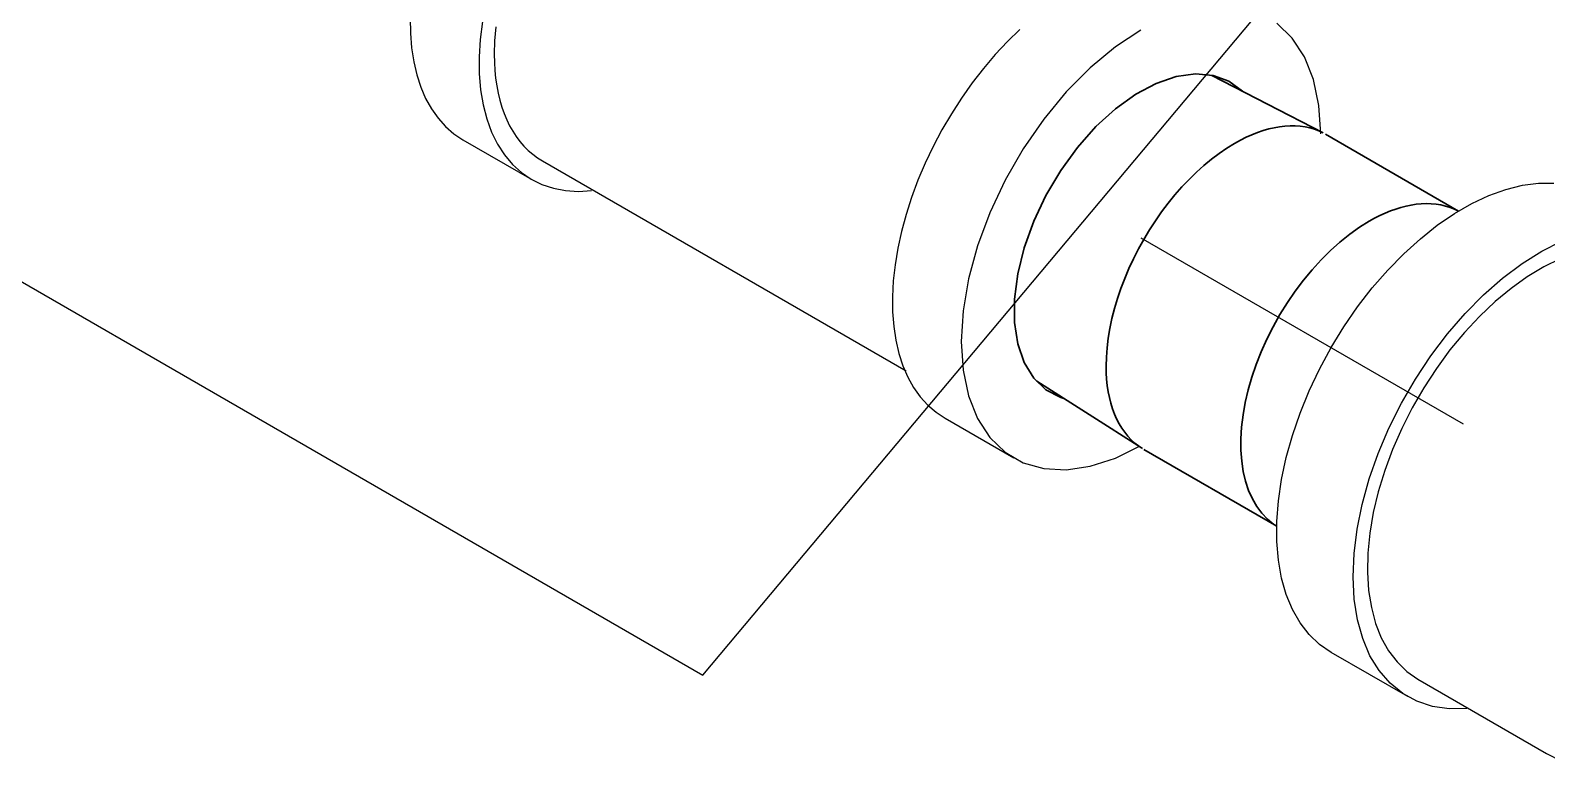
# Model space of a CAD drawing. Header units: centimetres. Extents: x 394264 to 551709, y 50011 to 59011.
# Drawn here: x 525037.7 to 525125.3, y 54261.6 to 54304.7 of the extents above; entities that cross this region are included whole.
import ezdxf

# ---------------------------------------------------------------- set-up
doc = ezdxf.new("R2010")
doc.units = ezdxf.units.CM
doc.layers.get('0').update_dxf_attribs({"lineweight": 9})
doc.layers.add('-M-YNGN-ZON3', color=6, linetype='SP', lineweight=30)
doc.layers.add('0-KRCN-YNG-CIHAZ', color=4, linetype='Continuous', lineweight=30)
doc.layers.add('CONST', color=7, linetype='Continuous')
doc.styles.add('CIZGI', font='tahoma.ttf', dxfattribs={"width": 0.8, "oblique": 20})
doc.linetypes.add('SP', pattern='A,2,-0.1,["SP",CIZGI,S=0.14,R=0.2,X=0,Y=-0.07],-0.255', length=2.355)

# ---------------------------------------------------------------- blocks, each defined once
blk = doc.blocks.new('NPL12')
at = {"color": 0, "extrusion": (0, 0.816497, 0.57735)}
for p, q in [((0.1641, 0.3749), (0.4209, 0.2418)), ((0.4265, 0.2387), (0.7337, 0.0614)), ((0.5276, 0.0383), (0.5276, 0.0383)), ((0.5276, 0.0383), (0.5276, 0.0383)), ((-0.2404, -0.331), (0.0011, -0.4854)), ((0.0065, -0.4887), (0.3137, -0.6661))]:
    blk.add_line(p, q, dxfattribs=at)
at = {"color": 0, "extrusion": (6.7e-15, -8e-16, -1)}
blk.add_lwpolyline([(0.1781, -0.3708), (0.1854, -0.3692), (0.2194, -0.3511), (0.2478, -0.324), (0.2697, -0.2884), (0.2846, -0.2453), (0.2922, -0.1959), (0.2922, -0.1415), (0.2846, -0.0833), (0.2697, -0.023), (0.2478, 0.0379), (0.2194, 0.0978), (0.1854, 0.1552), (0.1466, 0.2085), (0.1039, 0.2565), (0.0586, 0.2978), (0.0118, 0.3314), (-0.0353, 0.3564), (-0.0816, 0.3722), (-0.1257, 0.3784), (-0.1665, 0.3747), (-0.2031, 0.3614), (-0.2343, 0.3386), (-0.2345, 0.3384)], dxfattribs=at)
at = {"color": 0}
for points in [[(0.4209, 0.2418), (0.4111, 0.2464), (0.4009, 0.2503), (0.3903, 0.2534), (0.3794, 0.2558), (0.3682, 0.2574), (0.3566, 0.2583), (0.3448, 0.2584), (0.3327, 0.2577), (0.3204, 0.2562), (0.3078, 0.254), (0.2951, 0.2511), (0.2823, 0.2474), (0.2693, 0.2429), (0.2562, 0.2378), (0.243, 0.2319), (0.2298, 0.2252), (0.2165, 0.2179)], [(0.2165, 0.2179), (0.1986, 0.207), (0.1807, 0.1948), (0.163, 0.1814), (0.1454, 0.1669), (0.1282, 0.1514), (0.1112, 0.1348), (0.0946, 0.1173), (0.0785, 0.099), (0.0629, 0.0798), (0.0478, 0.0598), (0.0333, 0.0392), (0.0196, 0.018), (0.0065, -0.0038), (-0.0058, -0.0259), (-0.0173, -0.0485), (-0.0279, -0.0713), (-0.0376, -0.0943), (-0.0465, -0.1175), (-0.0543, -0.1406), (-0.0612, -0.1637), (-0.067, -0.1867), (-0.0718, -0.2094), (-0.0756, -0.2318), (-0.0783, -0.2539), (-0.0799, -0.2754), (-0.0805, -0.2965)], [(0.6471, 0.0783), (0.6357, 0.0772), (0.6242, 0.0754), (0.6125, 0.073), (0.6006, 0.0699), (0.5887, 0.0662), (0.5766, 0.0619), (0.5644, 0.0569), (0.5522, 0.0513), (0.5399, 0.0451), (0.5276, 0.0383)], [(0.7336, 0.0613), (0.7242, 0.0659), (0.7142, 0.0699), (0.7038, 0.0732), (0.693, 0.0757), (0.682, 0.0775), (0.6706, 0.0785), (0.659, 0.0788), (0.6471, 0.0783)], [(0.5276, 0.0383), (0.5048, 0.0241), (0.4822, 0.008), (0.4598, -0.01), (0.4378, -0.0297), (0.4163, -0.051), (0.3955, -0.0738), (0.3755, -0.098), (0.3563, -0.1234), (0.3382, -0.1499), (0.3212, -0.1773), (0.3054, -0.2054), (0.291, -0.2341), (0.2779, -0.2633), (0.2663, -0.2927), (0.2562, -0.3221), (0.2478, -0.3515), (0.241, -0.3805), (0.2359, -0.4092), (0.2325, -0.4372), (0.2308, -0.4644), (0.2309, -0.4907), (0.2328, -0.5159), (0.2364, -0.5398), (0.2417, -0.5624), (0.2487, -0.5834), (0.2574, -0.6028), (0.2676, -0.6204), (0.2794, -0.6362), (0.2926, -0.65), (0.3073, -0.6618), (0.3137, -0.6657)], [(-0.0805, -0.2965), (-0.0802, -0.3118), (-0.0793, -0.3268), (-0.0777, -0.3414), (-0.0756, -0.3555), (-0.0729, -0.3691), (-0.0696, -0.3823), (-0.0656, -0.3949), (-0.0612, -0.407), (-0.0561, -0.4185), (-0.0505, -0.4293), (-0.0443, -0.4396), (-0.0376, -0.4492), (-0.0304, -0.4581), (-0.0226, -0.4664), (-0.0144, -0.474), (-0.0057, -0.4808), (0.0034, -0.4869)]]:
    blk.add_lwpolyline(points, dxfattribs=at)
at = {"layer": 'CONST'}
blk.add_line((0, 0), (0.7441, -0.4296), dxfattribs=at)
blk = doc.blocks.new('A$C66BCA59E')
at = {"layer": '0-KRCN-YNG-CIHAZ', "color": 31, "linetype": 'Continuous', "lineweight": -3, "extrusion": (0, 0.816497, 0.57735)}
for p, q in [((390.78, -534.87, 2338.751), (394.754, -537.164, 2338.751)), ((395.374, -536.091, 2338.751), (416.381, -548.219, 2338.751)), ((418.626, -550.947, 2338.751), (422.599, -553.241, 2338.751)), ((445.345, -567.014, 2338.751), (440.925, -564.463, 2338.751)), ((445.931, -565.999, 2338.751), (453.37, -570.294, 2338.751))]:
    blk.add_line(p, q, dxfattribs=at)
at = {"layer": '0-KRCN-YNG-CIHAZ', "color": 31, "linetype": 'Continuous', "lineweight": -3, "elevation": 2657.38}
blk.add_lwpolyline([(452.535, -508.696), (452.535, -324.284), (207.535, -324.284), (207.535, -451.973), (404.642, -565.773), (452.535, -508.696)], close=True, dxfattribs=at)
at = {"layer": '0-KRCN-YNG-CIHAZ', "color": 31, "linetype": 'Continuous', "lineweight": -3, "elevation": 2338.751}
for points in [[(387.742, -527.854), (387.752, -528.731), (387.817, -529.572), (387.939, -530.373), (388.115, -531.13), (388.346, -531.838), (388.63, -532.493), (388.965, -533.093), (389.35, -533.633), (389.782, -534.111), (390.26, -534.524), (390.78, -534.87)], [(392.682, -528.359), (392.613, -529.16), (392.59, -529.938)], [(391.903, -528.055), (391.776, -529.089), (391.718, -530.093), (391.727, -531.059), (391.805, -531.983), (391.951, -532.856), (392.163, -533.675), (392.441, -534.432), (392.782, -535.124), (393.184, -535.746), (393.645, -536.293), (394.162, -536.763), (394.731, -537.151), (395.348, -537.456), (396.01, -537.675), (396.712, -537.808), (397.449, -537.852), (398.216, -537.808)], [(422.952, -528.503), (422.23, -529.208), (421.527, -529.961), (420.849, -530.759), (420.199, -531.597), (419.579, -532.472), (418.995, -533.377), (418.448, -534.309), (417.941, -535.262), (417.479, -536.232), (417.062, -537.212), (416.694, -538.198), (416.375, -539.184), (416.109, -540.164), (415.896, -541.135), (415.738, -542.089), (415.635, -543.023), (415.588, -543.931), (415.598, -544.808), (415.663, -545.649), (415.785, -546.45), (415.961, -547.207), (416.192, -547.914), (416.476, -548.57), (416.811, -549.169), (417.196, -549.71), (417.628, -550.188), (418.105, -550.601), (418.626, -550.947)], [(440.32, -534.535), (440.214, -532.89), (439.899, -531.401), (439.382, -530.097), (438.672, -529.006), (437.784, -528.15)], [(429.939, -528.542), (428.462, -529.517), (427.015, -530.716), (425.627, -532.115), (424.327, -533.685), (423.142, -535.394), (422.095, -537.208), (421.207, -539.09), (420.497, -541), (419.98, -542.901), (419.665, -544.754), (419.559, -546.521), (419.665, -548.166), (419.98, -549.655), (420.497, -550.959), (421.207, -552.05), (422.095, -552.907), (423.142, -553.511), (424.327, -553.852), (425.627, -553.921), (427.015, -553.717), (428.462, -553.245), (429.823, -552.572)], [(392.59, -529.938), (392.599, -530.412), (392.626, -530.874), (392.671, -531.324), (392.734, -531.76), (392.815, -532.183), (392.914, -532.591), (393.03, -532.984), (393.163, -533.36), (393.314, -533.72), (393.481, -534.062), (393.664, -534.385), (393.863, -534.69), (394.078, -534.975), (394.309, -535.24), (394.554, -535.485), (394.813, -535.708), (395.087, -535.91), (395.374, -536.091)], [(454.143, -541.738), (453.199, -542.205), (452.253, -542.777), (451.313, -543.449), (450.389, -544.215), (449.487, -545.069), (448.618, -546.001), (447.787, -547.004), (447.003, -548.069), (446.274, -549.186), (445.605, -550.345), (445.002, -551.535), (444.472, -552.746), (444.018, -553.967), (443.646, -555.187), (443.358, -556.394), (443.156, -557.578), (443.044, -558.728), (443.022, -559.833), (443.089, -560.884), (443.246, -561.871), (443.491, -562.785), (443.822, -563.618), (444.235, -564.362), (444.728, -565.01), (445.295, -565.558), (445.931, -565.999)]]:
    blk.add_lwpolyline(points, dxfattribs=at)
at = {"layer": '0-KRCN-YNG-CIHAZ', "color": 31, "linetype": 'Continuous', "lineweight": -3, "extrusion": (-2.81e-14, -3.69e-14, -1), "elevation": -2338.751}
blk.add_lwpolyline([(-440.925, -564.463), (-440.255, -564.001), (-439.655, -563.43), (-439.132, -562.755), (-438.688, -561.983), (-438.329, -561.119), (-438.056, -560.171), (-437.874, -559.147), (-437.782, -558.056), (-437.782, -556.907), (-437.874, -555.71), (-438.056, -554.475), (-438.329, -553.213), (-438.688, -551.934), (-439.132, -550.649), (-439.655, -549.37), (-440.255, -548.107), (-440.925, -546.871), (-441.661, -545.672), (-442.455, -544.521), (-443.301, -543.428), (-444.192, -542.402), (-445.119, -541.451), (-446.077, -540.584), (-447.055, -539.808), (-448.045, -539.13), (-449.04, -538.555), (-450.031, -538.089), (-451.009, -537.736), (-451.966, -537.498), (-452.894, -537.377), (-453.785, -537.375)], dxfattribs=at)
at = {"layer": '0-KRCN-YNG-CIHAZ', "color": 31, "linetype": 'Continuous', "lineweight": -3, "extrusion": (9e-16, 1e-14, -1), "elevation": -2338.751}
blk.add_lwpolyline([(-448.764, -567.7), (-447.739, -567.715), (-446.772, -567.575), (-445.874, -567.28), (-445.057, -566.835), (-444.327, -566.243), (-443.695, -565.513), (-443.166, -564.651), (-442.747, -563.668), (-442.443, -562.575), (-442.256, -561.383), (-442.19, -560.107), (-442.244, -558.76), (-442.418, -557.358), (-442.711, -555.916), (-443.118, -554.451), (-443.636, -552.979), (-444.258, -551.516), (-444.978, -550.079), (-445.787, -548.684), (-446.677, -547.347), (-447.637, -546.082), (-448.657, -544.903), (-449.725, -543.825), (-450.829, -542.859), (-451.958, -542.015), (-453.097, -541.304), (-454.235, -540.733)], dxfattribs=at)
at = {"layer": '0-KRCN-YNG-CIHAZ', "color": 31, "linetype": 'Continuous', "lineweight": -3}
blk.add_arc((458.37, -561.634, 2338.751), 10, 240, 270.75352, dxfattribs=at)
at = {"layer": '0-KRCN-YNG-CIHAZ', "color": 31, "linetype": 'Continuous', "lineweight": -3, "xscale": 25, "yscale": 25, "zscale": 25}
blk.add_blockref('NPL12', (429.939, -540.528, 2338.751), dxfattribs=at)

msp = doc.modelspace()

# ---------------------------------------------------------------- block references
at = {"layer": '-M-YNGN-ZON3'}
msp.add_blockref('A$C66BCA59E', (524671.913, 54833.28, -2010.945), dxfattribs=at)

doc.saveas('drawing.dxf')
